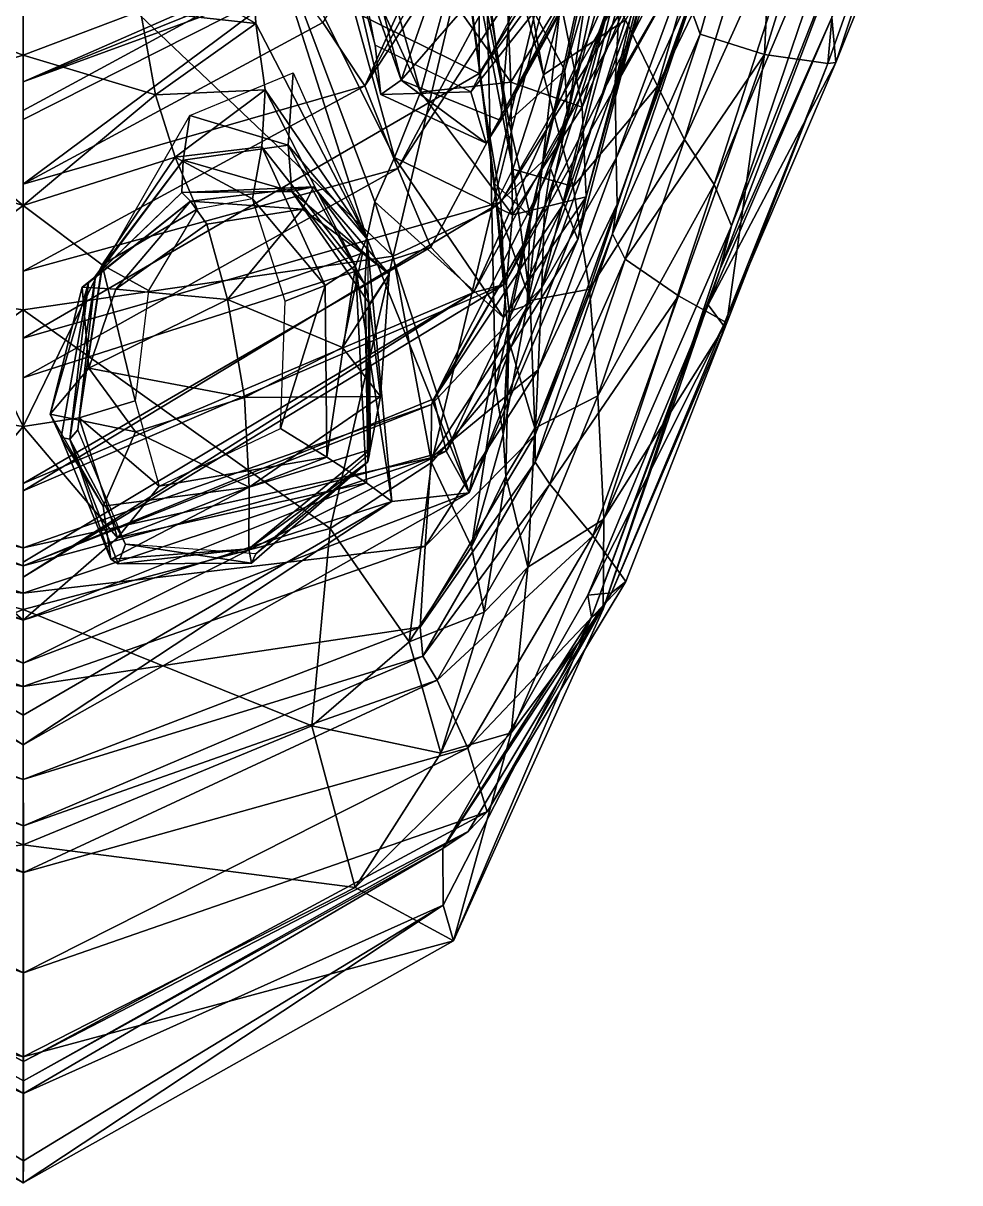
# Model space of a CAD drawing. Extents: x -76 to 76, y -20 to 79.
# Drawn here: x 0.001 to 0.506, y -19.713 to -19.088 of the extents above; entities that cross this region are included whole.
import ezdxf

# ---------------------------------------------------------------- set-up
doc = ezdxf.new("R2010")
doc.units = 0

msp = doc.modelspace()

# ---------------------------------------------------------------- linework, layer by layer
for points in [[(0.24701, -19.11498, 25.34969), (0.49085, -18.72346, 25.36714), (0.50181, -18.76274, 25.45153)], [(0.24701, -19.11498, 25.34969), (0.24739, -18.90761, 25.17709), (0.49085, -18.72346, 25.36714)], [(0.25881, -19.18445, 25.43237), (0.24701, -19.11498, 25.34969), (0.50181, -18.76274, 25.45153)], [(0.25881, -19.18445, 25.43237), (0.50181, -18.76274, 25.45153), (0.50474, -18.79358, 25.51936)], [(0.18547, -19.1217, 25.56195), (0.37135, -18.78156, 25.58648), (0.32795, -18.80592, 25.4995)], [(0.40342, -18.79129, 25.61459), (0.37135, -18.78156, 25.58648), (0.18547, -19.1217, 25.56195)], [(0.20316, -19.16637, 25.58727), (0.40342, -18.79129, 25.61459), (0.18547, -19.1217, 25.56195)], [(0.40342, -18.79129, 25.61459), (0.20316, -19.16637, 25.58727), (0.43461, -18.81013, 25.60864)], [(0.26048, -19.22887, 25.50017), (0.25881, -19.18445, 25.43237), (0.50474, -18.79358, 25.51936)], [(0.26048, -19.22887, 25.50017), (0.50474, -18.79358, 25.51936), (0.47536, -18.81013, 25.57444)], [(0.16271, -19.08762, 25.47392), (0.18547, -19.1217, 25.56195), (0.32795, -18.80592, 25.4995)], [(0.20316, -19.16637, 25.58727), (0.22093, -19.20877, 25.57932), (0.43461, -18.81013, 25.60864)], [(0.22093, -19.20877, 25.57932), (0.24395, -19.23324, 25.54949), (0.43461, -18.81013, 25.60864)], [(0.24395, -19.23324, 25.54949), (0.26048, -19.22887, 25.50017), (0.47536, -18.81013, 25.57444)], [(0.24395, -19.23324, 25.54949), (0.47536, -18.81013, 25.57444), (0.43461, -18.81013, 25.60864)], [(0.24739, -18.90761, 25.17709), (0.24701, -19.11498, 25.34969), (0.00109, -18.99346, 25.1182)], [(0.36497, -18.92974, 26.14455), (0.36002, -19.01009, 26.09459), (0.32044, -19.12018, 26.10583)], [(0.32363, -19.05867, 26.14615), (0.36497, -18.92974, 26.14455), (0.32044, -19.12018, 26.10583)], [(0.28171, -19.11573, 26.46018), (0.2502, -18.94066, 26.49992), (0.23549, -18.94792, 26.50888)], [(0.28171, -19.11573, 26.46018), (0.30102, -19.041, 26.4601), (0.2502, -18.94066, 26.49992)], [(0.36623, -19.09381, 25.65474), (0.36067, -19.07863, 25.72214), (0.40835, -18.94311, 25.67878)], [(0.40089, -19.10475, 25.65613), (0.36623, -19.09381, 25.65474), (0.40835, -18.94311, 25.67878)], [(0.44951, -18.94776, 25.67557), (0.40089, -19.10475, 25.65613), (0.40835, -18.94311, 25.67878)], [(0.43947, -19.10907, 25.83628), (0.50631, -18.94204, 25.85011), (0.43733, -19.08482, 26.00727)], [(0.50631, -18.94204, 25.85011), (0.43947, -19.10907, 25.83628), (0.49373, -18.94487, 25.7089)], [(0.26517, -19.16665, 26.46894), (0.23549, -18.94792, 26.50888), (0.23231, -18.99534, 26.50896)], [(0.26517, -19.16665, 26.46894), (0.28171, -19.11573, 26.46018), (0.23549, -18.94792, 26.50888)], [(0.40089, -19.10475, 25.65613), (0.44951, -18.94776, 25.67557), (0.43514, -19.10958, 25.69271)], [(0.43947, -19.10907, 25.83628), (0.43514, -19.10958, 25.69271), (0.49373, -18.94487, 25.7089)], [(0.44951, -18.94776, 25.67557), (0.49373, -18.94487, 25.7089), (0.43514, -19.10958, 25.69271)], [(0.26314, -19.14067, 26.50627), (0.25527, -19.17444, 26.49152), (0.22639, -18.95634, 26.51658)], [(0.23231, -18.99534, 26.50896), (0.22639, -18.95634, 26.51658), (0.25527, -19.17444, 26.49152)], [(0.23419, -18.97014, 26.52008), (0.26314, -19.14067, 26.50627), (0.22639, -18.95634, 26.51658)], [(0.4403, -18.9683, 26.29217), (0.40773, -18.98828, 26.34442), (0.35775, -19.15065, 26.30063)], [(0.3739, -19.17491, 26.23984), (0.4403, -18.9683, 26.29217), (0.35775, -19.15065, 26.30063)], [(0.4403, -18.9683, 26.29217), (0.3739, -19.17491, 26.23984), (0.46093, -18.96772, 26.22832)], [(0.3739, -19.17491, 26.23984), (0.38321, -19.19729, 26.17482), (0.46093, -18.96772, 26.22832)], [(0.45221, -19.02215, 26.12331), (0.46093, -18.96772, 26.22832), (0.38321, -19.19729, 26.17482)], [(0.26314, -19.14067, 26.50627), (0.23419, -18.97014, 26.52008), (0.27709, -19.08275, 26.51908)], [(0.19088, -19.0998, 26.14492), (0.16893, -18.9843, 26.1425), (0.1678, -19.01287, 26.05367)], [(0.24701, -19.11498, 25.34969), (0.0011, -19.25788, 25.34093), (0.00109, -18.99346, 25.1182)], [(0.15628, -18.99616, 26.05001), (0.17788, -18.99149, 26.06011), (0.2154, -19.12505, 26.05976)], [(0.23002, -19.07157, 26.09431), (0.2154, -19.12505, 26.05976), (0.17788, -18.99149, 26.06011)], [(0.34332, -19.12188, 26.36303), (0.38061, -18.99223, 26.3903), (0.32596, -19.08619, 26.41712)], [(0.38061, -18.99223, 26.3903), (0.34332, -19.12188, 26.36303), (0.40773, -18.98828, 26.34442)], [(0.34332, -19.12188, 26.36303), (0.35775, -19.15065, 26.30063), (0.40773, -18.98828, 26.34442)], [(0.15628, -18.99616, 26.05001), (0.20133, -19.16031, 26.04972), (0.12214, -19.00183, 26.0627)], [(0.20133, -19.16031, 26.04972), (0.15628, -18.99616, 26.05001), (0.2154, -19.12505, 26.05976)], [(0.25616, -19.18471, 26.47817), (0.26517, -19.16665, 26.46894), (0.23231, -18.99534, 26.50896)], [(0.25616, -19.18471, 26.47817), (0.23231, -18.99534, 26.50896), (0.25527, -19.17444, 26.49152)], [(0.32278, -19.02359, 26.04969), (0.31187, -18.99608, 26.14326), (0.24259, -19.12492, 26.14623)], [(0.00116, -19.0236, 26.64073), (-0.24739, -19.00504, 26.62704), (-0.19834, -19.2135, 26.55992)], [(0.24971, -19.00502, 26.62703), (0.00116, -19.0236, 26.64073), (0.20067, -19.21348, 26.55991)], [(0.06091, -19.05015, 26.07547), (0.12214, -19.00183, 26.0627), (0.12661, -19.08803, 26.05135)], [(0.1865, -19.20368, 26.0505), (0.12661, -19.08803, 26.05135), (0.12214, -19.00183, 26.0627)], [(0.20133, -19.16031, 26.04972), (0.19073, -19.18423, 26.05102), (0.12214, -19.00183, 26.0627)], [(0.19073, -19.18423, 26.05102), (0.1865, -19.20368, 26.0505), (0.12214, -19.00183, 26.0627)], [(0.24971, -19.00502, 26.62703), (0.20067, -19.21348, 26.55991), (0.25394, -19.1884, 26.56062)], [(0.29841, -19.00989, 26.61135), (0.24971, -19.00502, 26.62703), (0.25394, -19.1884, 26.56062)], [(0.19399, -19.12638, 26.05883), (0.19088, -19.0998, 26.14492), (0.1678, -19.01287, 26.05367)], [(0.19399, -19.12638, 26.05883), (0.1678, -19.01287, 26.05367), (0.20497, -19.11865, 25.95016)], [(0.1678, -19.01287, 26.05367), (0.17882, -19.01853, 25.94569), (0.20497, -19.11865, 25.95016)], [(0.29841, -19.00989, 26.61135), (0.25394, -19.1884, 26.56062), (0.28144, -19.16238, 26.55521)], [(0.31294, -19.01919, 26.58806), (0.29841, -19.00989, 26.61135), (0.28144, -19.16238, 26.55521)], [(0.30268, -19.13322, 26.06051), (0.29097, -19.07603, 26.09491), (0.3345, -19.01295, 26.06042)], [(0.30268, -19.13322, 26.06051), (0.3345, -19.01295, 26.06042), (0.3419, -19.04058, 26.04776)], [(0.36002, -19.01009, 26.09459), (0.36289, -19.04672, 25.95065), (0.32044, -19.12018, 26.10583)], [(0.23172, -19.04231, 25.79635), (0.20497, -19.11865, 25.95016), (0.17882, -19.01853, 25.94569)], [(0.31469, -19.01605, 26.54081), (0.29324, -19.11338, 26.52679), (0.27709, -19.08275, 26.51908)], [(0.31294, -19.01919, 26.58806), (0.28144, -19.16238, 26.55521), (0.29462, -19.13875, 26.53984)], [(0.28546, -19.16633, 26.13386), (0.32915, -19.01483, 26.13978), (0.32363, -19.05867, 26.14615)], [(0.3357, -19.02698, 26.10461), (0.32915, -19.01483, 26.13978), (0.28546, -19.16633, 26.13386)], [(0.31469, -19.01605, 26.54081), (0.31961, -19.02198, 26.561), (0.29324, -19.11338, 26.52679)], [(0.31961, -19.02198, 26.561), (0.31294, -19.01919, 26.58806), (0.29462, -19.13875, 26.53984)], [(0.00117, -19.24253, 26.56891), (0.00116, -19.0236, 26.64073), (-0.19834, -19.2135, 26.55992)], [(0.00116, -19.0236, 26.64073), (0.00117, -19.24253, 26.56891), (0.20067, -19.21348, 26.55991)], [(0.2508, -19.15255, 26.05991), (0.32278, -19.02359, 26.04969), (0.24259, -19.12492, 26.14623)], [(0.32278, -19.02359, 26.04969), (0.2508, -19.15255, 26.05991), (0.25872, -19.14034, 25.95181)], [(0.32408, -19.02149, 25.94225), (0.32278, -19.02359, 26.04969), (0.25872, -19.14034, 25.95181)], [(0.32408, -19.02149, 25.94225), (0.25872, -19.14034, 25.95181), (0.26604, -19.04843, 25.80012)], [(0.31961, -19.02198, 26.561), (0.29462, -19.13875, 26.53984), (0.29324, -19.11338, 26.52679)], [(0.45221, -19.02215, 26.12331), (0.37708, -19.22031, 26.08531), (0.43733, -19.08482, 26.00727)], [(0.37708, -19.22031, 26.08531), (0.45221, -19.02215, 26.12331), (0.38321, -19.19729, 26.17482)], [(0.29266, -19.18519, 26.10196), (0.3357, -19.02698, 26.10461), (0.28546, -19.16633, 26.13386)], [(0.3357, -19.02698, 26.10461), (0.29266, -19.18519, 26.10196), (0.34078, -19.0514, 26.07347)], [(0.23172, -19.04231, 25.79635), (0.26604, -19.04843, 25.80012), (0.20497, -19.11865, 25.95016)], [(0.26418, -19.11981, 26.09471), (0.23002, -19.07157, 26.09431), (0.26068, -19.04027, 26.14114)], [(0.29097, -19.07603, 26.09491), (0.26418, -19.11981, 26.09471), (0.26068, -19.04027, 26.14114)], [(0.30102, -19.041, 26.4601), (0.28171, -19.11573, 26.46018), (0.32596, -19.08619, 26.41712)], [(0.30471, -19.18152, 26.04932), (0.30268, -19.13322, 26.06051), (0.3419, -19.04058, 26.04776)], [(0.30471, -19.18152, 26.04932), (0.3419, -19.04058, 26.04776), (0.34078, -19.0514, 26.07347)], [(0.06443, -19.08128, 26.05151), (0.06091, -19.05015, 26.07547), (0.12661, -19.08803, 26.05135)], [(0.26604, -19.04843, 25.80012), (0.25872, -19.14034, 25.95181), (0.20497, -19.11865, 25.95016)], [(0.36289, -19.04672, 25.95065), (0.32089, -19.1607, 25.96161), (0.32044, -19.12018, 26.10583)], [(0.36289, -19.04672, 25.95065), (0.36572, -19.0616, 25.81586), (0.32089, -19.1607, 25.96161)], [(0.14953, -19.05974, 25.40314), (0.15152, -19.05342, 25.43361), (0.0011, -19.1195, 25.39361)], [(0.15152, -19.05342, 25.43361), (0.00111, -19.13502, 25.46293), (0.0011, -19.1195, 25.39361)], [(0.00111, -19.07753, 25.45263), (0.00111, -19.13502, 25.46293), (0.15152, -19.05342, 25.43361)], [(0.29266, -19.18519, 26.10196), (0.30028, -19.20457, 26.07411), (0.34078, -19.0514, 26.07347)], [(0.30028, -19.20457, 26.07411), (0.30471, -19.18152, 26.04932), (0.34078, -19.0514, 26.07347)], [(0.14953, -19.05974, 25.40314), (0.0011, -19.1195, 25.39361), (0.14676, -19.06622, 25.39625)], [(0.28229, -19.18771, 26.14907), (0.32363, -19.05867, 26.14615), (0.28086, -19.2304, 26.1192)], [(0.32363, -19.05867, 26.14615), (0.32044, -19.12018, 26.10583), (0.28086, -19.2304, 26.1192)], [(0.28229, -19.18771, 26.14907), (0.28546, -19.16633, 26.13386), (0.32363, -19.05867, 26.14615)], [(0.36572, -19.0616, 25.81586), (0.32152, -19.1856, 25.82488), (0.32089, -19.1607, 25.96161)], [(0.36572, -19.0616, 25.81586), (0.36067, -19.07863, 25.72214), (0.32152, -19.1856, 25.82488)], [(0.14676, -19.06622, 25.39625), (0.0011, -19.13977, 25.37326), (0.00111, -19.1747, 25.45685)], [(0.0011, -19.1195, 25.39361), (0.0011, -19.13977, 25.37326), (0.14676, -19.06622, 25.39625)], [(0.16271, -19.08762, 25.47392), (0.14676, -19.06622, 25.39625), (0.00111, -19.1747, 25.45685)], [(0.00111, -19.10513, 26.05142), (-0.0622, -19.08128, 26.05151), (0.00111, -19.07328, 26.0747)], [(0.06443, -19.08128, 26.05151), (0.00111, -19.10513, 26.05142), (0.00111, -19.07328, 26.0747)], [(0.23002, -19.07157, 26.09431), (0.26418, -19.11981, 26.09471), (0.2154, -19.12505, 26.05976)], [(-0.0622, -19.08128, 26.05151), (0.00111, -19.10513, 26.05142), (-0.07029, -19.12648, 26.06414)], [(0.06443, -19.08128, 26.05151), (0.07252, -19.12648, 26.06414), (0.00111, -19.10513, 26.05142)], [(0.06443, -19.08128, 26.05151), (0.12661, -19.08803, 26.05135), (0.07252, -19.12648, 26.06414)], [(0.29097, -19.07603, 26.09491), (0.30268, -19.13322, 26.06051), (0.26418, -19.11981, 26.09471)], [(0.36067, -19.07863, 25.72214), (0.36623, -19.09381, 25.65474), (0.31891, -19.20151, 25.71304)], [(0.36067, -19.07863, 25.72214), (0.31891, -19.20151, 25.71304), (0.32152, -19.1856, 25.82488)], [(0.16271, -19.08762, 25.47392), (0.00111, -19.1747, 25.45685), (0.18547, -19.1217, 25.56195)], [(0.12661, -19.08803, 26.05135), (0.13155, -19.12387, 26.06326), (0.07252, -19.12648, 26.06414)], [(0.12661, -19.08803, 26.05135), (0.1865, -19.20368, 26.0505), (0.13155, -19.12387, 26.06326)], [(0.26314, -19.14067, 26.50627), (0.27709, -19.08275, 26.51908), (0.29324, -19.11338, 26.52679)], [(0.28171, -19.11573, 26.46018), (0.29773, -19.17591, 26.41795), (0.32596, -19.08619, 26.41712)], [(0.34332, -19.12188, 26.36303), (0.32596, -19.08619, 26.41712), (0.29773, -19.17591, 26.41795)], [(0.43947, -19.10907, 25.83628), (0.43733, -19.08482, 26.00727), (0.37061, -19.23985, 25.98656)], [(0.37708, -19.22031, 26.08531), (0.37061, -19.23985, 25.98656), (0.43733, -19.08482, 26.00727)], [(0.36623, -19.09381, 25.65474), (0.32572, -19.21513, 25.63364), (0.31891, -19.20151, 25.71304)], [(0.36623, -19.09381, 25.65474), (0.40089, -19.10475, 25.65613), (0.32572, -19.21513, 25.63364)], [(0.19088, -19.0998, 26.14492), (0.19399, -19.12638, 26.05883), (0.24259, -19.12492, 26.14623)], [(0.00111, -19.10513, 26.05142), (0.00112, -19.18615, 26.06355), (-0.07029, -19.12648, 26.06414)], [(0.07252, -19.12648, 26.06414), (0.00112, -19.18615, 26.06355), (0.00111, -19.10513, 26.05142)], [(0.40089, -19.10475, 25.65613), (0.35464, -19.23489, 25.63859), (0.32572, -19.21513, 25.63364)], [(0.35464, -19.23489, 25.63859), (0.40089, -19.10475, 25.65613), (0.38071, -19.24945, 25.67728)], [(0.40089, -19.10475, 25.65613), (0.43514, -19.10958, 25.69271), (0.38071, -19.24945, 25.67728)], [(0.37892, -19.25094, 25.82046), (0.43947, -19.10907, 25.83628), (0.37061, -19.23985, 25.98656)], [(0.43947, -19.10907, 25.83628), (0.37892, -19.25094, 25.82046), (0.43514, -19.10958, 25.69271)], [(0.37892, -19.25094, 25.82046), (0.38071, -19.24945, 25.67728), (0.43514, -19.10958, 25.69271)], [(0.24701, -19.11498, 25.34969), (0.25881, -19.18445, 25.43237), (0.0011, -19.25788, 25.34093)], [(0.09091, -19.1377, 26.14056), (0.14678, -19.11462, 26.14145), (0.14403, -19.15361, 26.06446)], [(0.14403, -19.15361, 26.06446), (0.14678, -19.11462, 26.14145), (0.18689, -19.20459, 26.14827)], [(0.19399, -19.12638, 26.05883), (0.20497, -19.11865, 25.95016), (0.2508, -19.15255, 26.05991)], [(0.20497, -19.11865, 25.95016), (0.25872, -19.14034, 25.95181), (0.2508, -19.15255, 26.05991)], [(0.27463, -19.19192, 26.50366), (0.26314, -19.14067, 26.50627), (0.29324, -19.11338, 26.52679)], [(0.28171, -19.11573, 26.46018), (0.26517, -19.16665, 26.46894), (0.29773, -19.17591, 26.41795)], [(0.27463, -19.19192, 26.50366), (0.29324, -19.11338, 26.52679), (0.29462, -19.13875, 26.53984)], [(0.20316, -19.16637, 25.58727), (0.18547, -19.1217, 25.56195), (0.00111, -19.22159, 25.55307)], [(0.00111, -19.1747, 25.45685), (0.00111, -19.22159, 25.55307), (0.18547, -19.1217, 25.56195)], [(0.08315, -19.1602, 26.09826), (0.07252, -19.12648, 26.06414), (0.13155, -19.12387, 26.06326)], [(0.12986, -19.15453, 26.09752), (0.08315, -19.1602, 26.09826), (0.13155, -19.12387, 26.06326)], [(0.12986, -19.15453, 26.09752), (0.13155, -19.12387, 26.06326), (0.18034, -19.21871, 26.06115)], [(0.1865, -19.20368, 26.0505), (0.18034, -19.21871, 26.06115), (0.13155, -19.12387, 26.06326)], [(0.19399, -19.12638, 26.05883), (0.2508, -19.15255, 26.05991), (0.24259, -19.12492, 26.14623)], [(0.20133, -19.16031, 26.04972), (0.2154, -19.12505, 26.05976), (0.26495, -19.19131, 26.06037)], [(0.26418, -19.11981, 26.09471), (0.26495, -19.19131, 26.06037), (0.2154, -19.12505, 26.05976)], [(0.30268, -19.13322, 26.06051), (0.26495, -19.19131, 26.06037), (0.26418, -19.11981, 26.09471)], [(0.28086, -19.2304, 26.1192), (0.32044, -19.12018, 26.10583), (0.32089, -19.1607, 25.96161)], [(0.30654, -19.23139, 26.36098), (0.34332, -19.12188, 26.36303), (0.29773, -19.17591, 26.41795)], [(0.34332, -19.12188, 26.36303), (0.30654, -19.23139, 26.36098), (0.35775, -19.15065, 26.30063)], [(-0.08091, -19.1602, 26.09827), (-0.07029, -19.12648, 26.06414), (0.00112, -19.18615, 26.06355)], [(0.07252, -19.12648, 26.06414), (0.08315, -19.1602, 26.09826), (0.00112, -19.18615, 26.06355)], [(0.09091, -19.1377, 26.14056), (0.08743, -19.16171, 26.06017), (0.04395, -19.21988, 26.14272)], [(0.08743, -19.16171, 26.06017), (0.09091, -19.1377, 26.14056), (0.14403, -19.15361, 26.06446)], [(0.30268, -19.13322, 26.06051), (0.30471, -19.18152, 26.04932), (0.26495, -19.19131, 26.06037)], [(0.26314, -19.14067, 26.50627), (0.27463, -19.19192, 26.50366), (0.25527, -19.17444, 26.49152)], [(0.27292, -19.24002, 26.50397), (0.27463, -19.19192, 26.50366), (0.29462, -19.13875, 26.53984)], [(0.27292, -19.24002, 26.50397), (0.29462, -19.13875, 26.53984), (0.28144, -19.16238, 26.55521)], [(0.30654, -19.23139, 26.36098), (0.3111, -19.28895, 26.29175), (0.35775, -19.15065, 26.30063)], [(0.3739, -19.17491, 26.23984), (0.35775, -19.15065, 26.30063), (0.3111, -19.28895, 26.29175)], [(0.08315, -19.1602, 26.09826), (0.12986, -19.15453, 26.09752), (0.12484, -19.1826, 26.14295)], [(0.08743, -19.16171, 26.06017), (0.14403, -19.15361, 26.06446), (0.14607, -19.17873, 25.98482)], [(0.12986, -19.15453, 26.09752), (0.16396, -19.22935, 26.09593), (0.12484, -19.1826, 26.14295)], [(0.16396, -19.22935, 26.09593), (0.12986, -19.15453, 26.09752), (0.18034, -19.21871, 26.06115)], [(0.18538, -19.22862, 26.06744), (0.14403, -19.15361, 26.06446), (0.18689, -19.20459, 26.14827)], [(0.14403, -19.15361, 26.06446), (0.18538, -19.22862, 26.06744), (0.14607, -19.17873, 25.98482)], [(-0.04144, -19.2183, 26.09864), (-0.08091, -19.1602, 26.09827), (0.00112, -19.18615, 26.06355)], [(0.08315, -19.1602, 26.09826), (0.04368, -19.2183, 26.09864), (0.00112, -19.18615, 26.06355)], [(0.08743, -19.16171, 26.06017), (0.08669, -19.17927, 25.97639), (0.04005, -19.22419, 26.05691)], [(0.08743, -19.16171, 26.06017), (0.04005, -19.22419, 26.05691), (0.04395, -19.21988, 26.14272)], [(0.08315, -19.1602, 26.09826), (0.09504, -19.18818, 26.14313), (0.04368, -19.2183, 26.09864)], [(0.09504, -19.18818, 26.14313), (0.08315, -19.1602, 26.09826), (0.12484, -19.1826, 26.14295)], [(0.08669, -19.17927, 25.97639), (0.08743, -19.16171, 26.06017), (0.14607, -19.17873, 25.98482)], [(0.20133, -19.16031, 26.04972), (0.26027, -19.24669, 26.0502), (0.19073, -19.18423, 26.05102)], [(0.26027, -19.24669, 26.0502), (0.20133, -19.16031, 26.04972), (0.26495, -19.19131, 26.06037)], [(0.25586, -19.28442, 26.50623), (0.28144, -19.16238, 26.55521), (0.25394, -19.1884, 26.56062)], [(0.25586, -19.28442, 26.50623), (0.27292, -19.24002, 26.50397), (0.28144, -19.16238, 26.55521)], [(0.27888, -19.27485, 25.97527), (0.28086, -19.2304, 26.1192), (0.32089, -19.1607, 25.96161)], [(0.27888, -19.27485, 25.97527), (0.32089, -19.1607, 25.96161), (0.32152, -19.1856, 25.82488)], [(0.20316, -19.16637, 25.58727), (0.00111, -19.27918, 25.57998), (0.22093, -19.20877, 25.57932)], [(0.00111, -19.27918, 25.57998), (0.20316, -19.16637, 25.58727), (0.00111, -19.22159, 25.55307)], [(0.29266, -19.18519, 26.10196), (0.28546, -19.16633, 26.13386), (0.22261, -19.29046, 26.13622)], [(0.28546, -19.16633, 26.13386), (0.28229, -19.18771, 26.14907), (0.22261, -19.29046, 26.13622)], [(0.26517, -19.16665, 26.46894), (0.25616, -19.18471, 26.47817), (0.27463, -19.2375, 26.43075)], [(0.26517, -19.16665, 26.46894), (0.27463, -19.2375, 26.43075), (0.29773, -19.17591, 26.41795)], [(0.25616, -19.18471, 26.47817), (0.25527, -19.17444, 26.49152), (0.26316, -19.24334, 26.47658)], [(0.27463, -19.19192, 26.50366), (0.26316, -19.24334, 26.47658), (0.25527, -19.17444, 26.49152)], [(0.31438, -19.35535, 26.21301), (0.3739, -19.17491, 26.23984), (0.3111, -19.28895, 26.29175)], [(0.3739, -19.17491, 26.23984), (0.31438, -19.35535, 26.21301), (0.38321, -19.19729, 26.17482)], [(0.08669, -19.17927, 25.97639), (0.03634, -19.22786, 25.9695), (0.04005, -19.22419, 26.05691)], [(0.08669, -19.17927, 25.97639), (0.0914, -19.18389, 25.8858), (0.03634, -19.22786, 25.9695)], [(0.0914, -19.18389, 25.8858), (0.08669, -19.17927, 25.97639), (0.1577, -19.17613, 25.89989)], [(0.08669, -19.17927, 25.97639), (0.14607, -19.17873, 25.98482), (0.1577, -19.17613, 25.89989)], [(0.0914, -19.18389, 25.8858), (0.1577, -19.17613, 25.89989), (0.15183, -19.18813, 25.85231)], [(0.19859, -19.22323, 25.90951), (0.1577, -19.17613, 25.89989), (0.14607, -19.17873, 25.98482)], [(0.18538, -19.22862, 26.06744), (0.18793, -19.23929, 25.98754), (0.14607, -19.17873, 25.98482)], [(0.18793, -19.23929, 25.98754), (0.19859, -19.22323, 25.90951), (0.14607, -19.17873, 25.98482)], [(0.18414, -19.21195, 25.84926), (0.15183, -19.18813, 25.85231), (0.1577, -19.17613, 25.89989)], [(0.19859, -19.22323, 25.90951), (0.18414, -19.21195, 25.84926), (0.1577, -19.17613, 25.89989)], [(0.30471, -19.18152, 26.04932), (0.30028, -19.20457, 26.07411), (0.2416, -19.34114, 26.06336)], [(0.26027, -19.24669, 26.0502), (0.30471, -19.18152, 26.04932), (0.2416, -19.34114, 26.06336)], [(0.30471, -19.18152, 26.04932), (0.26027, -19.24669, 26.0502), (0.26495, -19.19131, 26.06037)], [(0.30654, -19.23139, 26.36098), (0.29773, -19.17591, 26.41795), (0.27463, -19.2375, 26.43075)], [(-0.04144, -19.2183, 26.09864), (0.00112, -19.18615, 26.06355), (0.00112, -19.3054, 26.07694)], [(0.25881, -19.18445, 25.43237), (0.00111, -19.34012, 25.42835), (0.0011, -19.25788, 25.34093)], [(0.25881, -19.18445, 25.43237), (0.26048, -19.22887, 25.50017), (0.00111, -19.34012, 25.42835)], [(0.00112, -19.3054, 26.07694), (0.00112, -19.18615, 26.06355), (0.04368, -19.2183, 26.09864)], [(0.0914, -19.18389, 25.8858), (0.03299, -19.23021, 25.87892), (0.03634, -19.22786, 25.9695)], [(0.03299, -19.23021, 25.87892), (0.0914, -19.18389, 25.8858), (0.05108, -19.23136, 25.83868)], [(0.09504, -19.18818, 26.14313), (0.0687, -19.232, 26.14329), (0.04368, -19.2183, 26.09864)], [(0.0914, -19.18389, 25.8858), (0.10011, -19.19625, 25.82304), (0.05108, -19.23136, 25.83868)], [(0.10011, -19.19625, 25.82304), (0.0914, -19.18389, 25.8858), (0.15183, -19.18813, 25.85231)], [(0.11134, -19.23698, 25.82273), (0.10011, -19.19625, 25.82304), (0.15183, -19.18813, 25.85231)], [(0.18414, -19.21195, 25.84926), (0.11134, -19.23698, 25.82273), (0.15183, -19.18813, 25.85231)], [(0.16396, -19.22935, 26.09593), (0.14247, -19.2378, 26.14277), (0.12484, -19.1826, 26.14295)], [(0.1865, -19.20368, 26.0505), (0.19073, -19.18423, 26.05102), (0.2416, -19.34114, 26.06336)], [(0.26027, -19.24669, 26.0502), (0.2416, -19.34114, 26.06336), (0.19073, -19.18423, 26.05102)], [(0.28229, -19.18771, 26.14907), (0.2213, -19.29358, 26.16054), (0.22261, -19.29046, 26.13622)], [(0.28229, -19.18771, 26.14907), (0.28086, -19.2304, 26.1192), (0.2213, -19.29358, 26.16054)], [(0.22932, -19.31879, 26.1048), (0.29266, -19.18519, 26.10196), (0.22261, -19.29046, 26.13622)], [(0.29266, -19.18519, 26.10196), (0.22932, -19.31879, 26.1048), (0.30028, -19.20457, 26.07411)], [(0.25616, -19.18471, 26.47817), (0.26313, -19.25928, 26.45063), (0.27463, -19.2375, 26.43075)], [(0.26313, -19.25928, 26.45063), (0.25616, -19.18471, 26.47817), (0.26316, -19.24334, 26.47658)], [(0.27733, -19.30989, 25.83698), (0.27888, -19.27485, 25.97527), (0.32152, -19.1856, 25.82488)], [(0.27733, -19.30989, 25.83698), (0.32152, -19.1856, 25.82488), (0.31891, -19.20151, 25.71304)], [(0.2213, -19.32477, 26.50614), (0.25394, -19.1884, 26.56062), (0.20067, -19.21348, 26.55991)], [(0.2213, -19.32477, 26.50614), (0.25586, -19.28442, 26.50623), (0.25394, -19.1884, 26.56062)], [(0.27463, -19.19192, 26.50366), (0.27292, -19.24002, 26.50397), (0.26316, -19.24334, 26.47658)], [(0.10011, -19.19625, 25.82304), (0.11134, -19.23698, 25.82273), (0.05108, -19.23136, 25.83868)], [(0.31438, -19.35535, 26.21301), (0.314, -19.40397, 26.12936), (0.38321, -19.19729, 26.17482)], [(0.37708, -19.22031, 26.08531), (0.38321, -19.19729, 26.17482), (0.314, -19.40397, 26.12936)], [(0.1865, -19.20368, 26.0505), (0.20004, -19.34583, 26.05142), (0.18034, -19.21871, 26.06115)], [(0.18538, -19.22862, 26.06744), (0.18689, -19.20459, 26.14827), (0.18792, -19.32022, 26.15429)], [(0.20004, -19.34583, 26.05142), (0.1865, -19.20368, 26.0505), (0.2416, -19.34114, 26.06336)], [(0.22932, -19.31879, 26.1048), (0.2416, -19.34114, 26.06336), (0.30028, -19.20457, 26.07411)], [(0.27718, -19.32463, 25.70341), (0.27733, -19.30989, 25.83698), (0.31891, -19.20151, 25.71304)], [(0.27718, -19.32463, 25.70341), (0.31891, -19.20151, 25.71304), (0.32572, -19.21513, 25.63364)], [(0.24395, -19.23324, 25.54949), (0.22093, -19.20877, 25.57932), (0.00111, -19.33617, 25.57157)], [(0.00111, -19.27918, 25.57998), (0.00111, -19.33617, 25.57157), (0.22093, -19.20877, 25.57932)], [(0.11134, -19.23698, 25.82273), (0.18414, -19.21195, 25.84926), (0.17341, -19.2628, 25.87253)], [(0.18414, -19.21195, 25.84926), (0.19859, -19.22323, 25.90951), (0.17341, -19.2628, 25.87253)], [(0.00117, -19.24253, 26.56891), (-0.19834, -19.2135, 26.55992), (-0.16438, -19.36051, 26.50323)], [(-0.02905, -19.30078, 26.09909), (-0.04144, -19.2183, 26.09864), (0.00112, -19.3054, 26.07694)], [(0.03129, -19.30078, 26.09909), (0.00112, -19.3054, 26.07694), (0.04368, -19.2183, 26.09864)], [(0.16672, -19.3605, 26.50322), (0.20067, -19.21348, 26.55991), (0.00117, -19.24253, 26.56891)], [(0.03129, -19.30078, 26.09909), (0.04368, -19.2183, 26.09864), (0.06146, -19.29154, 26.14339)], [(0.04368, -19.2183, 26.09864), (0.0687, -19.232, 26.14329), (0.06146, -19.29154, 26.14339)], [(0.16396, -19.22935, 26.09593), (0.18034, -19.21871, 26.06115), (0.16489, -19.32203, 26.09513)], [(0.18034, -19.21871, 26.06115), (0.1862, -19.33578, 26.0604), (0.16489, -19.32203, 26.09513)], [(0.16672, -19.3605, 26.50322), (0.2213, -19.32477, 26.50614), (0.20067, -19.21348, 26.55991)], [(0.20004, -19.34583, 26.05142), (0.1862, -19.33578, 26.0604), (0.18034, -19.21871, 26.06115)], [(0.28524, -19.3365, 25.61132), (0.27718, -19.32463, 25.70341), (0.32572, -19.21513, 25.63364)], [(0.28524, -19.3365, 25.61132), (0.32572, -19.21513, 25.63364), (0.35464, -19.23489, 25.63859)], [(0.02635, -19.3123, 26.05699), (0.03058, -19.30722, 26.1451), (0.04005, -19.22419, 26.05691)], [(0.02635, -19.3123, 26.05699), (0.04005, -19.22419, 26.05691), (0.03634, -19.22786, 25.9695)], [(0.03058, -19.30722, 26.1451), (0.04395, -19.21988, 26.14272), (0.04005, -19.22419, 26.05691)], [(0.19859, -19.22323, 25.90951), (0.19377, -19.28921, 25.91449), (0.17341, -19.2628, 25.87253)], [(0.19859, -19.22323, 25.90951), (0.18793, -19.23929, 25.98754), (0.19377, -19.28921, 25.91449)], [(0.30759, -19.40823, 26.0435), (0.37708, -19.22031, 26.08531), (0.314, -19.40397, 26.12936)], [(0.37708, -19.22031, 26.08531), (0.30759, -19.40823, 26.0435), (0.37061, -19.23985, 25.98656)], [(0.26048, -19.22887, 25.50017), (0.00111, -19.38666, 25.49816), (0.00111, -19.34012, 25.42835)], [(0.26048, -19.22887, 25.50017), (0.24395, -19.23324, 25.54949), (0.00111, -19.38666, 25.49816)], [(0.01574, -19.29876, 25.89096), (0.02157, -19.31145, 25.97142), (0.03634, -19.22786, 25.9695)], [(0.03299, -19.23021, 25.87892), (0.01574, -19.29876, 25.89096), (0.03634, -19.22786, 25.9695)], [(0.01574, -19.29876, 25.89096), (0.03299, -19.23021, 25.87892), (0.03645, -19.27401, 25.83495)], [(0.02157, -19.31145, 25.97142), (0.02635, -19.3123, 26.05699), (0.03634, -19.22786, 25.9695)], [(0.03299, -19.23021, 25.87892), (0.05108, -19.23136, 25.83868), (0.03645, -19.27401, 25.83495)], [(0.11134, -19.23698, 25.82273), (0.03645, -19.27401, 25.83495), (0.05108, -19.23136, 25.83868)], [(0.16396, -19.22935, 26.09593), (0.16489, -19.32203, 26.09513), (0.13984, -19.30644, 26.14274)], [(0.14247, -19.2378, 26.14277), (0.16396, -19.22935, 26.09593), (0.13984, -19.30644, 26.14274)], [(0.18538, -19.22862, 26.06744), (0.18698, -19.32455, 26.0678), (0.18793, -19.23929, 25.98754)], [(0.18698, -19.32455, 26.0678), (0.18538, -19.22862, 26.06744), (0.18792, -19.32022, 26.15429)], [(0.28086, -19.2304, 26.1192), (0.27888, -19.27485, 25.97527), (0.22115, -19.32228, 26.14094)], [(0.28086, -19.2304, 26.1192), (0.22115, -19.32228, 26.14094), (0.2213, -19.29358, 26.16054)], [(0.277, -19.30636, 26.37898), (0.30654, -19.23139, 26.36098), (0.27463, -19.2375, 26.43075)], [(0.30654, -19.23139, 26.36098), (0.277, -19.30636, 26.37898), (0.3111, -19.28895, 26.29175)], [(0.24395, -19.23324, 25.54949), (0.00111, -19.3786, 25.54464), (0.00111, -19.38666, 25.49816)], [(0.00111, -19.3786, 25.54464), (0.24395, -19.23324, 25.54949), (0.00111, -19.33617, 25.57157)], [(0.11134, -19.23698, 25.82273), (0.12048, -19.28972, 25.86118), (0.03645, -19.27401, 25.83495)], [(0.12048, -19.28972, 25.86118), (0.11134, -19.23698, 25.82273), (0.17341, -19.2628, 25.87253)], [(0.277, -19.30636, 26.37898), (0.27463, -19.2375, 26.43075), (0.26313, -19.25928, 26.45063)], [(0.30828, -19.36435, 25.62353), (0.28524, -19.3365, 25.61132), (0.35464, -19.23489, 25.63859)], [(0.30828, -19.36435, 25.62353), (0.35464, -19.23489, 25.63859), (0.38071, -19.24945, 25.67728)], [(0.00117, -19.40415, 26.50892), (0.00117, -19.24253, 26.56891), (-0.16438, -19.36051, 26.50323)], [(0.00117, -19.40415, 26.50892), (0.16672, -19.3605, 26.50322), (0.00117, -19.24253, 26.56891)], [(0.18698, -19.32455, 26.0678), (0.1882, -19.31789, 25.98624), (0.18793, -19.23929, 25.98754)], [(0.18793, -19.23929, 25.98754), (0.1882, -19.31789, 25.98624), (0.19377, -19.28921, 25.91449)], [(0.27292, -19.24002, 26.50397), (0.25586, -19.28442, 26.50623), (0.26002, -19.30978, 26.461)], [(0.27292, -19.24002, 26.50397), (0.26002, -19.30978, 26.461), (0.26316, -19.24334, 26.47658)], [(0.26313, -19.25928, 26.45063), (0.26316, -19.24334, 26.47658), (0.26002, -19.30978, 26.461)], [(0.30759, -19.40823, 26.0435), (0.3056, -19.39641, 25.9544), (0.37061, -19.23985, 25.98656)], [(0.37892, -19.25094, 25.82046), (0.37061, -19.23985, 25.98656), (0.3056, -19.39641, 25.9544)], [(0.32611, -19.38896, 25.66688), (0.30828, -19.36435, 25.62353), (0.38071, -19.24945, 25.67728)], [(0.3185, -19.39522, 25.79875), (0.32611, -19.38896, 25.66688), (0.38071, -19.24945, 25.67728)], [(0.37892, -19.25094, 25.82046), (0.3185, -19.39522, 25.79875), (0.38071, -19.24945, 25.67728)], [(0.3185, -19.39522, 25.79875), (0.37892, -19.25094, 25.82046), (0.3056, -19.39641, 25.9544)], [(0.12048, -19.28972, 25.86118), (0.17341, -19.2628, 25.87253), (0.19377, -19.28921, 25.91449)], [(0.26144, -19.3322, 26.4159), (0.26313, -19.25928, 26.45063), (0.26002, -19.30978, 26.461)], [(0.26144, -19.3322, 26.4159), (0.277, -19.30636, 26.37898), (0.26313, -19.25928, 26.45063)], [(0.01574, -19.29876, 25.89096), (0.03645, -19.27401, 25.83495), (0.06161, -19.30831, 25.86519)], [(0.12048, -19.28972, 25.86118), (0.06161, -19.30831, 25.86519), (0.03645, -19.27401, 25.83495)], [(0.27888, -19.27485, 25.97527), (0.21792, -19.37004, 25.99872), (0.22115, -19.32228, 26.14094)], [(0.27888, -19.27485, 25.97527), (0.27733, -19.30989, 25.83698), (0.21792, -19.37004, 25.99872)], [(0.25586, -19.28442, 26.50623), (0.2213, -19.32477, 26.50614), (0.243, -19.37036, 26.44583)], [(0.25586, -19.28442, 26.50623), (0.243, -19.37036, 26.44583), (0.26002, -19.30978, 26.461)], [(0.00114, -19.38066, 26.17052), (-0.22032, -19.29047, 26.13623), (-0.22706, -19.31879, 26.10481)], [(-0.21901, -19.29358, 26.16055), (-0.22032, -19.29047, 26.13623), (0.00114, -19.38066, 26.17052)], [(0.00114, -19.37079, 26.19428), (-0.21901, -19.29358, 26.16055), (0.00114, -19.38066, 26.17052)], [(-0.21901, -19.29358, 26.16055), (0.00114, -19.37079, 26.19428), (-0.21886, -19.32229, 26.14095)], [(0.00114, -19.38066, 26.17052), (0.22261, -19.29046, 26.13622), (0.2213, -19.29358, 26.16054)], [(0.22932, -19.31879, 26.1048), (0.22261, -19.29046, 26.13622), (0.00114, -19.38066, 26.17052)], [(0.00114, -19.37079, 26.19428), (0.00114, -19.38066, 26.17052), (0.2213, -19.29358, 26.16054)], [(0.00114, -19.37079, 26.19428), (0.2213, -19.29358, 26.16054), (0.22115, -19.32228, 26.14094)], [(0.03129, -19.30078, 26.09909), (0.06146, -19.29154, 26.14339), (0.07447, -19.33764, 26.14334)], [(0.12048, -19.28972, 25.86118), (0.12293, -19.33809, 25.91467), (0.06161, -19.30831, 25.86519)], [(0.12293, -19.33809, 25.91467), (0.12048, -19.28972, 25.86118), (0.19377, -19.28921, 25.91449)], [(0.12293, -19.33809, 25.91467), (0.19377, -19.28921, 25.91449), (0.1882, -19.31789, 25.98624)], [(0.31438, -19.35535, 26.21301), (0.3111, -19.28895, 26.29175), (0.27326, -19.38135, 26.31376)], [(0.277, -19.30636, 26.37898), (0.27326, -19.38135, 26.31376), (0.3111, -19.28895, 26.29175)], [(-0.02905, -19.30078, 26.09909), (0.00112, -19.3054, 26.07694), (-0.04982, -19.3654, 26.09876)], [(0.03129, -19.30078, 26.09909), (0.05207, -19.3654, 26.09875), (0.00112, -19.3054, 26.07694)], [(0.01574, -19.29876, 25.89096), (0.0442, -19.34842, 25.90764), (0.02157, -19.31145, 25.97142)], [(0.0442, -19.34842, 25.90764), (0.01574, -19.29876, 25.89096), (0.06161, -19.30831, 25.86519)], [(0.05207, -19.3654, 26.09875), (0.03129, -19.30078, 26.09909), (0.07447, -19.33764, 26.14334)], [(0.00112, -19.3054, 26.07694), (0.00112, -19.40994, 26.06514), (-0.04982, -19.3654, 26.09876)], [(0.05207, -19.3654, 26.09875), (0.00112, -19.40994, 26.06514), (0.00112, -19.3054, 26.07694)], [(0.07447, -19.33764, 26.14334), (0.13984, -19.30644, 26.14274), (0.16489, -19.32203, 26.09513)], [(0.277, -19.30636, 26.37898), (0.26144, -19.3322, 26.4159), (0.27326, -19.38135, 26.31376)], [(0.02635, -19.3123, 26.05699), (0.02157, -19.31145, 25.97142), (0.0484, -19.37699, 25.97737)], [(0.0442, -19.34842, 25.90764), (0.0484, -19.37699, 25.97737), (0.02157, -19.31145, 25.97142)], [(0.03058, -19.30722, 26.1451), (0.02635, -19.3123, 26.05699), (0.05629, -19.36891, 26.14827)], [(0.02635, -19.3123, 26.05699), (0.0524, -19.37947, 26.05968), (0.05629, -19.36891, 26.14827)], [(0.0524, -19.37947, 26.05968), (0.02635, -19.3123, 26.05699), (0.0484, -19.37699, 25.97737)], [(0.12293, -19.33809, 25.91467), (0.0442, -19.34842, 25.90764), (0.06161, -19.30831, 25.86519)], [(0.27733, -19.30989, 25.83698), (0.27718, -19.32463, 25.70341), (0.21519, -19.4137, 25.85981)], [(0.27733, -19.30989, 25.83698), (0.21519, -19.4137, 25.85981), (0.21792, -19.37004, 25.99872)], [(0.26144, -19.3322, 26.4159), (0.26002, -19.30978, 26.461), (0.243, -19.37036, 26.44583)], [(0.00113, -19.43307, 26.13924), (-0.22706, -19.31879, 26.10481), (-0.23935, -19.34115, 26.06337)], [(0.00113, -19.43307, 26.13924), (0.00114, -19.38066, 26.17052), (-0.22706, -19.31879, 26.10481)], [(0.00113, -19.43307, 26.13924), (0.22932, -19.31879, 26.1048), (0.00114, -19.38066, 26.17052)], [(0.22932, -19.31879, 26.1048), (0.00113, -19.43307, 26.13924), (0.2416, -19.34114, 26.06336)], [(0.12282, -19.37147, 25.98258), (0.1882, -19.31789, 25.98624), (0.18698, -19.32455, 26.0678)], [(0.12282, -19.37147, 25.98258), (0.12293, -19.33809, 25.91467), (0.1882, -19.31789, 25.98624)], [(0.00114, -19.37079, 26.19428), (0.00114, -19.39526, 26.17384), (-0.21886, -19.32229, 26.14095)], [(-0.21558, -19.37005, 25.99873), (-0.21886, -19.32229, 26.14095), (0.00114, -19.39526, 26.17384)], [(0.00114, -19.39526, 26.17384), (0.22115, -19.32228, 26.14094), (0.21792, -19.37004, 25.99872)], [(0.00114, -19.39526, 26.17384), (0.00114, -19.37079, 26.19428), (0.22115, -19.32228, 26.14094)], [(0.05207, -19.3654, 26.09875), (0.07447, -19.33764, 26.14334), (0.16489, -19.32203, 26.09513)], [(0.05207, -19.3654, 26.09875), (0.16489, -19.32203, 26.09513), (0.1862, -19.33578, 26.0604)], [(0.1243, -19.3792, 26.06425), (0.12282, -19.37147, 25.98258), (0.18698, -19.32455, 26.0678)], [(0.1243, -19.3792, 26.06425), (0.18698, -19.32455, 26.0678), (0.12656, -19.37411, 26.15281)], [(0.18698, -19.32455, 26.0678), (0.18792, -19.32022, 26.15429), (0.12656, -19.37411, 26.15281)], [(0.2213, -19.32477, 26.50614), (0.16672, -19.3605, 26.50322), (0.20923, -19.4215, 26.43556)], [(0.2213, -19.32477, 26.50614), (0.20923, -19.4215, 26.43556), (0.243, -19.37036, 26.44583)], [(0.27718, -19.32463, 25.70341), (0.21662, -19.42925, 25.69929), (0.21519, -19.4137, 25.85981)], [(0.27718, -19.32463, 25.70341), (0.28524, -19.3365, 25.61132), (0.21662, -19.42925, 25.69929)], [(-0.1978, -19.34584, 26.05142), (-0.18396, -19.33579, 26.06041), (0.00112, -19.40994, 26.06514)], [(-0.04982, -19.3654, 26.09876), (0.00112, -19.40994, 26.06514), (-0.18396, -19.33579, 26.06041)], [(0.00112, -19.40994, 26.06514), (0.1862, -19.33578, 26.0604), (0.20004, -19.34583, 26.05142)], [(0.00112, -19.40994, 26.06514), (0.05207, -19.3654, 26.09875), (0.1862, -19.33578, 26.0604)], [(0.0442, -19.34842, 25.90764), (0.12293, -19.33809, 25.91467), (0.0484, -19.37699, 25.97737)], [(0.12293, -19.33809, 25.91467), (0.12282, -19.37147, 25.98258), (0.0484, -19.37699, 25.97737)], [(0.28524, -19.3365, 25.61132), (0.22444, -19.44217, 25.59181), (0.21662, -19.42925, 25.69929)], [(0.28524, -19.3365, 25.61132), (0.30828, -19.36435, 25.62353), (0.22444, -19.44217, 25.59181)], [(0.24968, -19.40557, 26.37427), (0.26144, -19.3322, 26.4159), (0.243, -19.37036, 26.44583)], [(0.26144, -19.3322, 26.4159), (0.24968, -19.40557, 26.37427), (0.27326, -19.38135, 26.31376)], [(0.00112, -19.47721, 26.08907), (0.00113, -19.43307, 26.13924), (-0.23935, -19.34115, 26.06337)], [(0.00112, -19.47721, 26.08907), (-0.23935, -19.34115, 26.06337), (-0.1978, -19.34584, 26.05142)], [(0.00113, -19.43307, 26.13924), (0.00112, -19.47721, 26.08907), (0.2416, -19.34114, 26.06336)], [(0.20004, -19.34583, 26.05142), (0.2416, -19.34114, 26.06336), (0.00112, -19.47721, 26.08907)], [(0.00112, -19.46121, 26.06012), (-0.1978, -19.34584, 26.05142), (0.00112, -19.40994, 26.06514)], [(0.00112, -19.46121, 26.06012), (0.00112, -19.47721, 26.08907), (-0.1978, -19.34584, 26.05142)], [(0.00112, -19.46121, 26.06012), (0.00112, -19.40994, 26.06514), (0.20004, -19.34583, 26.05142)], [(0.00112, -19.46121, 26.06012), (0.20004, -19.34583, 26.05142), (0.00112, -19.47721, 26.08907)], [(0.31438, -19.35535, 26.21301), (0.26436, -19.47074, 26.22837), (0.314, -19.40397, 26.12936)], [(0.26436, -19.47074, 26.22837), (0.31438, -19.35535, 26.21301), (0.27326, -19.38135, 26.31376)], [(0.00117, -19.40415, 26.50892), (-0.16438, -19.36051, 26.50323), (-0.15454, -19.46697, 26.42473)], [(0.16672, -19.3605, 26.50322), (0.00117, -19.40415, 26.50892), (0.15688, -19.46696, 26.42472)], [(0.16672, -19.3605, 26.50322), (0.15688, -19.46696, 26.42472), (0.20923, -19.4215, 26.43556)], [(0.0524, -19.37947, 26.05968), (0.1243, -19.3792, 26.06425), (0.05629, -19.36891, 26.14827)], [(0.1243, -19.3792, 26.06425), (0.12656, -19.37411, 26.15281), (0.05629, -19.36891, 26.14827)], [(0.30828, -19.36435, 25.62353), (0.24089, -19.47887, 25.61092), (0.22444, -19.44217, 25.59181)], [(0.30828, -19.36435, 25.62353), (0.32611, -19.38896, 25.66688), (0.24089, -19.47887, 25.61092)], [(0.00116, -19.44559, 26.04825), (-0.21558, -19.37005, 25.99873), (0.00114, -19.39526, 26.17384)], [(-0.21558, -19.37005, 25.99873), (0.00116, -19.44559, 26.04825), (-0.21282, -19.41371, 25.85982)], [(0.00116, -19.44559, 26.04825), (0.00114, -19.39526, 26.17384), (0.21792, -19.37004, 25.99872)], [(0.00116, -19.44559, 26.04825), (0.21792, -19.37004, 25.99872), (0.21519, -19.4137, 25.85981)], [(0.0524, -19.37947, 26.05968), (0.0484, -19.37699, 25.97737), (0.12282, -19.37147, 25.98258)], [(0.1243, -19.3792, 26.06425), (0.0524, -19.37947, 26.05968), (0.12282, -19.37147, 25.98258)], [(0.24968, -19.40557, 26.37427), (0.243, -19.37036, 26.44583), (0.20923, -19.4215, 26.43556)], [(0.22644, -19.48159, 26.32462), (0.26436, -19.47074, 26.22837), (0.27326, -19.38135, 26.31376)], [(0.24968, -19.40557, 26.37427), (0.22644, -19.48159, 26.32462), (0.27326, -19.38135, 26.31376)], [(0.32611, -19.38896, 25.66688), (0.25133, -19.51324, 25.65912), (0.24089, -19.47887, 25.61092)], [(0.32611, -19.38896, 25.66688), (0.3185, -19.39522, 25.79875), (0.25133, -19.51324, 25.65912)], [(0.3185, -19.39522, 25.79875), (0.3056, -19.39641, 25.9544), (0.22746, -19.53304, 25.91977)], [(0.24111, -19.52393, 25.77703), (0.3185, -19.39522, 25.79875), (0.22746, -19.53304, 25.91977)], [(0.3056, -19.39641, 25.9544), (0.30759, -19.40823, 26.0435), (0.22746, -19.53304, 25.91977)], [(0.3185, -19.39522, 25.79875), (0.24111, -19.52393, 25.77703), (0.25133, -19.51324, 25.65912)], [(0.00117, -19.53111, 26.41147), (0.00117, -19.40415, 26.50892), (-0.15454, -19.46697, 26.42473)], [(0.00117, -19.40415, 26.50892), (0.00117, -19.53111, 26.41147), (0.15688, -19.46696, 26.42472)], [(0.22644, -19.48159, 26.32462), (0.24968, -19.40557, 26.37427), (0.20923, -19.4215, 26.43556)], [(0.30759, -19.40823, 26.0435), (0.314, -19.40397, 26.12936), (0.23324, -19.58279, 26.10799)], [(0.26436, -19.47074, 26.22837), (0.23324, -19.58279, 26.10799), (0.314, -19.40397, 26.12936)], [(0.30759, -19.40823, 26.0435), (0.22764, -19.56369, 25.99932), (0.22746, -19.53304, 25.91977)], [(0.22764, -19.56369, 25.99932), (0.30759, -19.40823, 26.0435), (0.23324, -19.58279, 26.10799)], [(-0.21419, -19.42927, 25.6993), (-0.21282, -19.41371, 25.85982), (0.00118, -19.4959, 25.88939)], [(0.00116, -19.44559, 26.04825), (0.00118, -19.4959, 25.88939), (-0.21282, -19.41371, 25.85982)], [(0.00118, -19.4959, 25.88939), (0.00116, -19.44559, 26.04825), (0.21519, -19.4137, 25.85981)], [(0.00118, -19.4959, 25.88939), (0.21519, -19.4137, 25.85981), (0.21662, -19.42925, 25.69929)], [(0.22644, -19.48159, 26.32462), (0.20923, -19.4215, 26.43556), (0.15688, -19.46696, 26.42472)], [(-0.21419, -19.42927, 25.6993), (0.00121, -19.52073, 25.70773), (-0.22197, -19.44219, 25.59182)], [(0.00121, -19.52073, 25.70773), (-0.21419, -19.42927, 25.6993), (0.00118, -19.4959, 25.88939)], [(0.00121, -19.52073, 25.70773), (0.00118, -19.4959, 25.88939), (0.21662, -19.42925, 25.69929)], [(0.00121, -19.52073, 25.70773), (0.21662, -19.42925, 25.69929), (0.22444, -19.44217, 25.59181)], [(-0.23842, -19.47889, 25.61093), (-0.22197, -19.44219, 25.59182), (0.00124, -19.54596, 25.58027)], [(0.00121, -19.52073, 25.70773), (0.00124, -19.54596, 25.58027), (-0.22197, -19.44219, 25.59182)], [(0.00124, -19.54596, 25.58027), (0.00121, -19.52073, 25.70773), (0.22444, -19.44217, 25.59181)], [(0.00124, -19.54596, 25.58027), (0.22444, -19.44217, 25.59181), (0.24089, -19.47887, 25.61092)], [(0.00117, -19.53111, 26.41147), (-0.15454, -19.46697, 26.42473), (-0.17782, -19.55412, 26.27185)], [(0.18018, -19.55411, 26.27184), (0.15688, -19.46696, 26.42472), (0.00117, -19.53111, 26.41147)], [(0.18018, -19.55411, 26.27184), (0.22644, -19.48159, 26.32462), (0.15688, -19.46696, 26.42472)], [(0.22644, -19.48159, 26.32462), (0.18018, -19.55411, 26.27184), (0.26436, -19.47074, 26.22837)], [(0.18018, -19.55411, 26.27184), (0.23324, -19.58279, 26.10799), (0.26436, -19.47074, 26.22837)], [(-0.23842, -19.47889, 25.61093), (0.00123, -19.60016, 25.61053), (-0.24888, -19.51326, 25.65913)], [(0.00123, -19.60016, 25.61053), (-0.23842, -19.47889, 25.61093), (0.00124, -19.54596, 25.58027)], [(0.00123, -19.60016, 25.61053), (0.00124, -19.54596, 25.58027), (0.24089, -19.47887, 25.61092)], [(0.00123, -19.60016, 25.61053), (0.24089, -19.47887, 25.61092), (0.25133, -19.51324, 25.65912)], [(0.00123, -19.60016, 25.61053), (0.00122, -19.64799, 25.67172), (-0.24888, -19.51326, 25.65913)], [(-0.23869, -19.52395, 25.77703), (-0.24888, -19.51326, 25.65913), (0.00122, -19.64799, 25.67172)], [(0.00122, -19.64799, 25.67172), (0.25133, -19.51324, 25.65912), (0.24111, -19.52393, 25.77703)], [(0.00122, -19.64799, 25.67172), (0.00123, -19.60016, 25.61053), (0.25133, -19.51324, 25.65912)], [(0.00121, -19.65842, 25.75637), (-0.23869, -19.52395, 25.77703), (0.00122, -19.64799, 25.67172)], [(-0.23869, -19.52395, 25.77703), (0.00121, -19.65842, 25.75637), (-0.22508, -19.53305, 25.91978)], [(0.00121, -19.65842, 25.75637), (0.00122, -19.64799, 25.67172), (0.24111, -19.52393, 25.77703)], [(0.00121, -19.65842, 25.75637), (0.24111, -19.52393, 25.77703), (0.22746, -19.53304, 25.91977)], [(0.00118, -19.64543, 26.23335), (0.00117, -19.53111, 26.41147), (-0.17782, -19.55412, 26.27185)], [(0.00118, -19.64543, 26.23335), (0.18018, -19.55411, 26.27184), (0.00117, -19.53111, 26.41147)], [(-0.22526, -19.5637, 25.99932), (-0.22508, -19.53305, 25.91978), (0.00119, -19.66516, 25.85716)], [(0.00121, -19.65842, 25.75637), (0.00119, -19.66516, 25.85716), (-0.22508, -19.53305, 25.91978)], [(0.00119, -19.66516, 25.85716), (0.22746, -19.53304, 25.91977), (0.22764, -19.56369, 25.99932)], [(0.00119, -19.66516, 25.85716), (0.00121, -19.65842, 25.75637), (0.22746, -19.53304, 25.91977)], [(0.00118, -19.64543, 26.23335), (-0.17782, -19.55412, 26.27185), (-0.23087, -19.58281, 26.108)], [(0.18018, -19.55411, 26.27184), (0.00118, -19.64543, 26.23335), (0.23324, -19.58279, 26.10799)], [(0.00118, -19.71335, 26.05142), (-0.23087, -19.58281, 26.108), (-0.22526, -19.5637, 25.99932)], [(0.00119, -19.70144, 25.93315), (0.00118, -19.71335, 26.05142), (-0.22526, -19.5637, 25.99932)], [(0.00119, -19.70144, 25.93315), (-0.22526, -19.5637, 25.99932), (0.00119, -19.66516, 25.85716)], [(0.00119, -19.70144, 25.93315), (0.22764, -19.56369, 25.99932), (0.00118, -19.71335, 26.05142)], [(0.22764, -19.56369, 25.99932), (0.23324, -19.58279, 26.10799), (0.00118, -19.71335, 26.05142)], [(0.00119, -19.70144, 25.93315), (0.00119, -19.66516, 25.85716), (0.22764, -19.56369, 25.99932)], [(0.00118, -19.71335, 26.05142), (0.00118, -19.64543, 26.23335), (-0.23087, -19.58281, 26.108)], [(0.00118, -19.64543, 26.23335), (0.00118, -19.71335, 26.05142), (0.23324, -19.58279, 26.10799)]]:
    msp.add_3dface(points)

doc.saveas('drawing.dxf')
